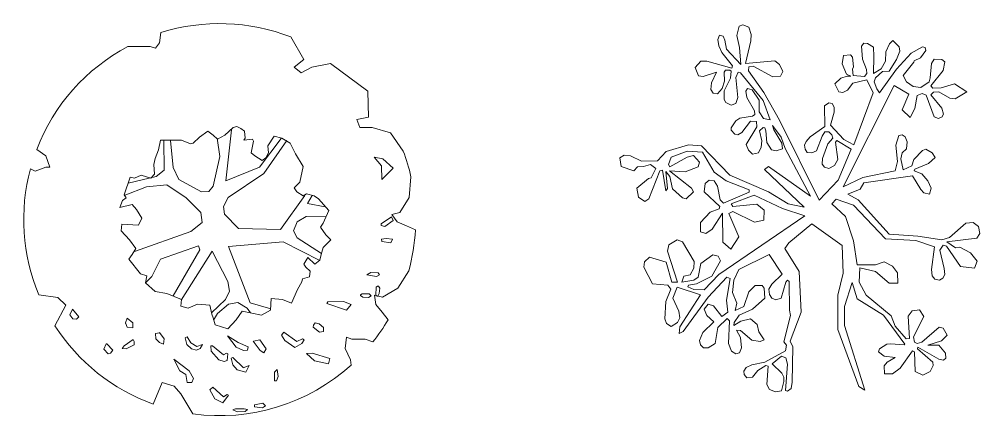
# Model space of a CAD drawing. Header units: millimetres. Extents: x -63086 to 144078, y -129912 to 13382.
# Drawn here: x 53164 to 55615, y -59189 to -58163 of the extents above; entities that cross this region are included whole.
import ezdxf

# ---------------------------------------------------------------- set-up
doc = ezdxf.new("R2010")
doc.units = ezdxf.units.MM
doc.layers.get('0').update_dxf_attribs({"lineweight": 0})
doc.layers.add('観葉植物', color=92, linetype='Continuous', lineweight=9)

# ---------------------------------------------------------------- blocks, each defined once
blk = doc.blocks.new('樹木平面（CAD素材.com）45ef98ab')
at = {"color": 0, "linetype": 'ByBlock', "lineweight": -2}
blk.add_lwpolyline([(377.6, 327.8), (379.6, 261.3), (349.5, 255.4), (357.9, 234.7), (388.7, 234.7), (435.4, 221), (468.5, 174.7, -0.034058), (487.9, 109.4), (483.5, 56.6), (459.6, 18.1), (439.2, 13.3), (452.8, -6), (476.7, -15.6), (499.3, -26.3, -0.052827), (482.7, -130.3), (454.2, -175), (415.2, -198), (394.9, -192.7), (398, -216.1), (414.6, -235.8), (429.6, -255.8, -0.034213), (390.7, -312), (371, -304.4), (337, -304.4), (323.3, -299.6), (319.9, -328.5), (333.5, -357.3), (335.5, -370.7, -0.221657), (-68.3, -495.3), (-99.3, -444), (-116.3, -424.7), (-147, -415.1), (-169.4, -470.4, -0.164793), (-420.4, -270.6), (-392.3, -217.8), (-412.8, -198.5), (-461.8, -191.6, -0.165207), (-483, 129.4), (-470.7, 124), (-443.5, 133.6), (-433.2, 133.6), (-443.5, 162.5), (-466.9, 179, -0.181164), (-234.3, 441.7), (-177.6, 441.7), (-164, 436.9), (-153.8, 451.3), (-150.2, 476.9, -0.170751), (181.5, 465.9), (214.3, 408), (190.4, 388.7), (207.5, 374.3), (234.7, 388.7), (282.4, 398.4), (377.6, 327.8)], format="xyb", dxfattribs=at)
for points in [[(-214.1, -73.7), (-230, -51.3), (-251.1, -28.9), (-249.4, -11.4), (-207, -13.9), (-198.2, 3.5), (-212.3, 25.9), (-222.9, 38.4), (-254.7, 30.9), (-247.6, 48.4), (-238.8, 55.9), (-244.1, 63.3), (-228.2, 108.2), (-217.6, 105.7), (-200, 113.2), (-175.3, 105.7), (-166.4, 115.7), (-168.2, 140.6), (-164.7, 155.5), (-155.9, 178), (-150.6, 202.9), (-97.6, 202.9), (-74.7, 192.9), (-67.6, 195.4), (-51.8, 210.4), (-30.6, 225.3), (-16.5, 215.3), (-5.9, 205.4), (13.5, 215.3), (34.7, 235.3), (43.5, 237.8), (54.1, 232.8), (62.9, 225.3), (64.7, 207.9), (61.2, 202.9), (84.1, 205.4), (85.9, 200.4), (80.6, 170.5), (89.4, 163), (108.8, 150.5), (117.6, 158), (124.7, 170.5), (122.9, 187.9), (138.8, 212.8), (158.2, 207.9), (179.4, 195.4), (193.5, 168), (212.9, 135.6), (204.1, 95.7), (190, 80.8), (197, 70.8), (212.9, 60.8), (221.7, 65.8), (241.1, 60.8), (251.7, 53.4), (278.2, 23.5), (264.1, -8.9), (257, -18.9), (271.1, -38.8), (283.5, -51.3), (264.1, -71.2), (258.8, -88.7), (255.2, -103.6), (242.9, -113.6), (225.2, -96.2), (214.7, -113.6), (219.9, -121.1), (230.5, -131), (228.8, -146), (211.1, -151), (209.4, -158.5), (198.8, -178.4), (182.9, -213.3), (160, -203.3), (131.7, -200.8), (130, -230.7), (107, -243.2), (57.6, -233.2), (41.8, -255.6), (20.6, -278.1), (-11.2, -268.1), (-16.5, -250.7), (-20, -240.7), (-25.3, -218.3), (-57, -215.8), (-80, -225.7), (-99.4, -220.8), (-97.6, -203.3), (-134.7, -188.4), (-164.7, -183.4), (-189.4, -161), (-185.8, -143.5), (-201.7, -138.5), (-231.7, -101.1), (-222.9, -88.7), (-214.1, -73.7)], [(156.8, 207.2), (101.7, 133.5), (15.7, 98.9), (30.4, 229.1)], [(-142.1, 202.8), (-141.5, 126.5), (-162.4, 109.7), (-233.6, 93.1)], [(-6.8, 208.1), (0.3, 161.2), (-16.6, 85.5), (-28.1, 71.8), (-46.8, 71.2), (-103.9, 102.1), (-118.8, 132.6), (-125.8, 201.5)], [(217.1, 61.2), (154.8, -25.5), (47.9, -22.7), (12.3, 13.9), (9.9, 33.8), (21.5, 56.8), (113, 117.8), (171.2, 202)], [(412.5, 137.4), (393.8, 159.2), (416.6, 155), (442.5, 131), (413.9, 102.4), (412.6, 137.6)], [(-243.5, 61.8), (-186.7, 83.5), (-134.6, 88.6), (-85.5, 55.7), (-48, 18), (-45.1, -7.6), (-73.8, -30), (-217.7, -81.1)], [(236.1, 61.3), (224.4, 41.5), (269, 33)], [(259.4, -86.1), (197.3, -46), (188.1, -28.6), (197.7, -6), (220.6, 7.8), (271.7, 8.6)], [(-189, -161.3), (-173, -144.6), (-150.6, -100.6), (-54.2, -66.8), (-50.5, -77), (-118.4, -194.7)], [(130.4, -227.3), (77.6, -212.4), (22.3, -68.3), (162.1, -56.7), (255.9, -104.6)], [(-98.3, -205.6), (-19.5, -80.5), (20.9, -157.7), (24.8, -182.3), (15.2, -203.6), (-21.3, -237.8)], [(-15.6, -256.1), (-5.3, -239.7), (22.3, -215.4), (46.1, -211.1), (70.1, -226), (79, -237.8)], [(-241.3, -266.1), (-241.4, -266)], [(85.8, -309.7), (103, -333.3), (113, -339.4), (119, -329.3), (102.7, -306.2), (86.2, -310)], [(9.5, -344.7), (17.2, -340.5), (21.2, -341.9), (19.5, -359.1), (11.6, -361.9), (-2.3, -357.2), (-21.9, -335.5), (-23, -321.8), (-18, -321.9), (9.4, -344.6)], [(60.3, -377.7), (74.8, -371.9), (67, -389.2), (44.8, -383.3), (33.4, -370.5), (29.5, -352.9), (33.2, -351.8), (60.4, -377.6)]]:
    blk.add_lwpolyline(points, dxfattribs=at)
for points in [[(421.1, -17.5), (411.6, -14.6), (411.9, -10.3), (438.3, 7), (442.6, -1.9)], [(413.7, -55.7), (436.8, -59.5), (441, -50.1), (424.4, -48.2), (413.1, -49.6)], [(404, -135.5), (408.1, -140.4), (399.7, -145), (375.5, -140.6), (385.8, -135.1)], [(403.3, -195.2), (407.3, -188.5), (408.6, -175), (404.9, -169.9), (402.4, -169.3), (399.4, -172.4), (398.6, -192.6), (401.4, -195.3)], [(363.4, -189.6), (359.1, -191.6), (359.1, -193.6), (365.5, -197.4), (379.7, -198.5), (386.3, -193.9), (381.6, -189.3)], [(323.8, -230.6), (335.1, -216.6), (315.6, -208.7), (276.2, -209.7), (273.4, -214.2)], [(-365.3, -253.9), (-374.6, -252.7), (-382.3, -243), (-375.3, -228.3), (-359.2, -247.7)], [(-235.8, -251.5), (-240.4, -263.5), (-236.2, -273.8), (-221.3, -275.5), (-221.7, -263.3)], [(243.9, -263.3), (253.9, -266), (265.1, -275), (265.1, -285.4), (254.7, -286.6), (238.9, -273.8), (239.1, -268.8)], [(-153.4, -313.2), (-143, -317.5), (-141.5, -304.2), (-153.6, -288.2), (-153.7, -288.4), (-163.5, -290.5), (-163.3, -304.1)], [(191.8, -325.8), (210, -316), (215.3, -306.6), (211.4, -304.3), (197.2, -310.5), (163.4, -287.2), (158, -294.3), (166.4, -308.2)], [(-289.6, -316.7), (-287.6, -316.3), (-272.5, -333.2), (-278.8, -340.8), (-284.4, -342), (-295.9, -330.4)], [(-238.6, -329.6), (-218.3, -319.3), (-218.6, -310.7), (-221, -305.9), (-243.9, -321.5), (-249.1, -328.4)], [(-43.8, -318.5), (-58.5, -323.4), (-73.7, -313.8), (-83.3, -298.5), (-88.3, -301.6), (-83.9, -318), (-72.3, -329.5), (-59.1, -333.1), (-49.7, -328.2)], [(72.9, -324.2), (47.3, -313.4), (20, -296.5), (41.7, -325.6), (61, -333.7), (71.2, -332.9)], [(221.4, -341), (236.3, -340.3), (280.8, -353.7), (277.9, -367.7), (241.8, -360.4)], [(-77.6, -385.3), (-117, -356), (-101.7, -385.6), (-86.4, -395), (-83.2, -415.6), (-70.7, -415), (-66.9, -405.2)], [(146.6, -382.5), (149.4, -399.9), (144.6, -411.4), (139.9, -411.4), (139.8, -389.3)], [(-17.9, -427.4), (9.8, -451.5), (18.9, -446), (22.1, -447.8), (8.1, -467.5), (-12.6, -457), (-25.5, -433.7)], [(62.8, -482.2), (71.3, -484.2), (64.8, -489.2), (45.1, -490.5), (33.3, -485.1), (40.3, -482.3)], [(89.1, -477.3), (108.9, -479.8), (116.7, -474.7), (109.7, -468.4), (89.2, -472.3)]]:
    blk.add_lwpolyline(points, close=True, dxfattribs=at)
blk = doc.blocks.new('樹木平面（CAD素材.com）9302a1aa')
at = {"color": 0, "linetype": 'ByBlock', "lineweight": -2}
for points in [[(146.1, -441.4), (130.7, -432.2), (77.5, -286.5), (77.5, -198.7), (90.6, -142.6), (88, -72.4), (10.7, -16.7), (-47.6, -65.3), (-58.3, -79.7), (-21.8, -138.4), (-16.2, -242.6), (-44.7, -316.3), (-37.7, -330.7), (-39.7, -420.6), (-42.2, -436.6), (-51.4, -443.7), (-56.5, -441.7), (-51.6, -374.9), (-55.5, -358.5), (-67, -354.5), (-90.8, -374), (-65.7, -397.6), (-61, -407.7), (-60.6, -419.4), (-67, -442.8), (-82.3, -445.2), (-97, -439.4), (-104.2, -426.5), (-100.3, -380.1), (-106.5, -378.4), (-127.4, -390.7), (-140.7, -408), (-155.3, -409.4), (-162.2, -401.2), (-163, -392.6), (-156.5, -383.7), (-142.2, -376.5), (-108.8, -369.5), (-56, -340.8), (-53.9, -326.5), (-60.8, -318.3), (-43.5, -250.9), (-46.1, -237.1), (-47.3, -164.3), (-50.9, -160.5), (-55.4, -165.5), (-67.5, -206.8), (-80.8, -210.7), (-91, -206.3), (-97.1, -197), (-98.6, -183.9), (-91.7, -170.8), (-65.1, -145.7), (-98, -95.2), (-175.1, -133.3), (-188.4, -161), (-191.3, -192.4), (-180.9, -219.5), (-185.2, -237.8), (-163.1, -228), (-150.2, -190.4), (-133.7, -174), (-115.9, -174.7), (-110.7, -181.1), (-109.4, -206.7), (-140.4, -234.4), (-174.7, -250.2), (-187.5, -268.5), (-188.1, -276.6), (-170.7, -265.2), (-146.1, -258.9), (-128.9, -273.7), (-124.1, -292.1), (-110.6, -312.7), (-120.9, -317.4), (-142.4, -313.9), (-171.3, -288.9), (-181.4, -288.5), (-171.6, -307), (-168.6, -333.1), (-174.1, -346), (-183.2, -348.9), (-194.3, -341.6), (-201.8, -322.6), (-199.4, -264.4), (-205, -258.6), (-228.9, -281.5), (-236.2, -322), (-253.4, -332.9), (-265.9, -332.9), (-273.5, -325.9), (-275.6, -314.2), (-267, -294.3), (-239.4, -266.8), (-256.9, -251), (-263.8, -234.9), (-253.6, -221.8), (-240.2, -226), (-218.8, -253.1), (-203.2, -242.6), (-207, -212), (-197.7, -156.3), (-206.5, -153.3), (-253.6, -203.8), (-317.7, -292), (-327.3, -296.8), (-326, -279.9), (-273.5, -198.5), (-332.7, -178.2), (-344.2, -206.5), (-328.2, -239.9), (-326.2, -256.6), (-332.1, -269), (-348.1, -278.7), (-359.7, -271.1), (-364.3, -259.2), (-361.5, -214.8), (-349.2, -183.7), (-357, -173.4), (-395.4, -170.1), (-417.9, -127.8), (-416.3, -113.9), (-403.3, -101.8), (-360.8, -114.7), (-346.5, -165.7), (-331.6, -165.9), (-357.4, -86.4), (-354, -70.4), (-333, -57.6), (-319.3, -63.3), (-289.6, -112.7), (-290.1, -130), (-299.9, -146.9), (-315.9, -150.1), (-321.1, -165.6), (-290.1, -161.1), (-278.9, -153.1), (-272.2, -118.6), (-242.1, -95.7), (-228.6, -99.9), (-222.2, -111.3), (-244.4, -150.3), (-283.9, -169.8), (-303.8, -173.2), (-305.6, -177.5), (-290.5, -184.1), (-263.8, -185.7), (-226.1, -146.5), (-7.3, 3.4), (-63.8, 21.8), (-136.1, 56), (-195.4, 33.8), (-190.6, 26.9), (-129.3, 33.4), (-110.8, 17.7), (-111.5, -8), (-135.1, -12.8), (-190.6, 14.6), (-201.2, 9.1), (-175.5, -49.8), (-195.7, -81.4), (-215.9, -63.5), (-217.3, 9.8), (-243.7, -30.3), (-259.8, -41.6), (-273.7, -37.1), (-273, -13.5), (-248.7, 13.1), (-225.7, 20.9), (-224, 26.8), (-263.8, 64.6), (-261.6, 85.6), (-251, 94.7), (-238.6, 92.9), (-229.7, 78.7), (-223.4, 43.9), (-214.9, 35.7), (-149.4, 63.7), (-149.1, 69.9), (-208, 92.9), (-238, 114.5), (-268.6, 165.5), (-307, 168.2), (-348.2, 152.8), (-354.7, 134.3), (-351.9, 128.5), (-307, 152.8), (-290.9, 157.6), (-275.5, 140.1), (-279.3, 128.1), (-312.2, 115.5), (-352.6, 118.4), (-295.9, 73.9), (-291.3, 64.4), (-310.2, 46.5), (-319.6, 49.3), (-345, 72.6), (-351.1, 103.4), (-361.4, 116.7), (-357.8, 73.3), (-361.6, 67.3), (-370.5, 120.1), (-376.7, 118.3), (-404.8, 46.3), (-415.5, 39.7), (-431.8, 50.9), (-435.4, 73.5), (-405.7, 98.4), (-398.8, 100.1), (-386.9, 123.8), (-400.6, 134.2), (-418.9, 129.1), (-434, 128.7), (-443.5, 118), (-476.1, 128.9), (-479.5, 151.5), (-468.1, 157.7), (-451.8, 156), (-423.6, 142.6), (-383.4, 143.2), (-361.2, 167.4), (-303.5, 184.2), (-270.9, 181.8), (-198.1, 107.2), (-99.5, 64.5), (-49.5, 33.7), (-8.6, 25.2), (-110.4, 121.6), (-100.2, 129.2), (7, 53.3), (-57.5, 175), (-67.2, 204.3), (-89.4, 233.8), (-86.5, 222.7), (-65.4, 188.7), (-64.2, 174.3), (-80.6, 169), (-92.1, 171.4), (-104.4, 190.2), (-106.3, 220.5), (-109.3, 228.1), (-113.8, 228.9), (-122.4, 219.9), (-116.6, 194.5), (-118.9, 178.1), (-125.4, 164), (-140.4, 161), (-150.9, 170.7), (-156.5, 185.4), (-129.8, 230.6), (-130.8, 244.3), (-145.8, 244.7), (-168.1, 216.1), (-178.2, 210.3), (-185.7, 211.6), (-194.7, 222), (-195.4, 227.8), (-183.5, 245.4), (-173.2, 252.4), (-140.5, 257.1), (-134.4, 261.9), (-135.2, 270.7), (-154.7, 304.8), (-157.8, 321.1), (-153, 328.1), (-141.1, 324.6), (-124, 298.2), (-123.6, 268.5), (-112.4, 251.7), (-95.8, 248.2), (-113.4, 297.3), (-171.4, 368.2), (-177.6, 369.6), (-183.1, 356.1), (-178, 305.2), (-183.5, 290.1), (-194.9, 285.4), (-208.7, 292.2), (-213.1, 300.2), (-212.5, 322.1), (-196.6, 354), (-195.1, 372.3), (-198.5, 374.8), (-209.9, 374.4), (-213.2, 369.4), (-212, 346.6), (-217.7, 327.7), (-230.2, 314.8), (-241.1, 316.3), (-246.7, 325.1), (-245.1, 342.4), (-232.1, 369.3), (-266.6, 358.9), (-278.8, 360.5), (-286.5, 381.3), (-272.7, 397.9), (-257.4, 397.4), (-193.7, 380.2), (-191.6, 385.7), (-218.5, 419.8), (-226.4, 437.1), (-229.2, 453.3), (-225, 464.3), (-215.5, 461.7), (-211.6, 451.2), (-207, 428.1), (-170.6, 389.3), (-173.5, 432.7), (-180.7, 463.4), (-174.7, 486.7), (-165, 490.1), (-150.2, 484.9), (-143.8, 465.5), (-144.7, 449.6), (-158.3, 391.4), (-83.8, 399), (-71.6, 389), (-63.5, 371.1), (-69.1, 359.6), (-88.4, 357.7), (-139.3, 385.1), (-149.7, 383.5), (-150.4, 372.9), (-111.3, 317.8), (-71.9, 246.9), (29.1, 43.4), (77.8, 94.1), (110.7, 173.2), (74.4, 195.8), (70.9, 191), (77.5, 147.2), (68.7, 131.7), (54.3, 124.3), (43.2, 127.1), (37.3, 134.8), (37.7, 149.2), (51.3, 187.1), (64.6, 201.1), (61.8, 209.6), (53.9, 217.5), (43.8, 217.5), (37, 206.5), (22.7, 168.8), (10.6, 163.7), (-0.9, 164.7), (-6.5, 173.2), (-8, 183.3), (-3.9, 193), (6.7, 204.4), (43.6, 231), (43.2, 283.9), (54, 291.6), (62.5, 289.5), (67.7, 280.4), (67.7, 267.9), (58.2, 234.8), (92.2, 198.4), (118.2, 184.7), (167.3, 316.8), (151.4, 350.3), (115.3, 341.7), (101.5, 323.8), (89.9, 317.7), (80, 319.2), (69.8, 340.1), (84.4, 354.5), (101.2, 359.8), (109.9, 359.1), (99.5, 365), (88.1, 391.1), (91.7, 411.9), (109.2, 413.8), (114.9, 407.8), (117.2, 383.6), (114.6, 377.5), (116.1, 361.5), (145.3, 358.9), (151.3, 366.7), (149.9, 376.9), (140.2, 402.8), (137.3, 436.3), (143.1, 443.4), (152.9, 443), (168.2, 433.9), (169.2, 410), (167.7, 366.6), (187.8, 378.3), (198.3, 397.5), (199.4, 421.7), (209, 442.1), (217.7, 450.5), (233.5, 434.3), (234.9, 423.2), (227.1, 401.9), (207.8, 372.6), (191, 371.3), (173.3, 355.6), (170.1, 345), (176.3, 327.2), (183, 317.1), (226.7, 377.7), (264.5, 418.4), (292.7, 434.1), (299.8, 432.7), (301.8, 425.2), (288.1, 405.9), (271.7, 398.9), (270.7, 395.5), (243.9, 361.6), (251.9, 345.4), (269.7, 333.4), (288.9, 330.8), (309.9, 345.3), (312.9, 355.5), (315.7, 391.7), (322.7, 403), (342.2, 402.4), (350.1, 395.7), (345.8, 373.6), (314.4, 335.1), (319.8, 329.3), (340.8, 329.7), (375, 340.3), (405.9, 319.7), (376.7, 301.6), (363, 303.6), (334.6, 319.4), (321.2, 319), (314.4, 311.5), (342.8, 277.6), (346.9, 262.7)], [(347.1, 263.4), (343.5, 255.7), (333.7, 251.4), (322.7, 255.5), (302.6, 311), (292.1, 315.1), (279.3, 310.3), (273.8, 277.2), (261.7, 253.9), (241.6, 274), (258.1, 313.9), (220.8, 335.6), (90.6, 77.2), (141.1, 101), (223.5, 118.1), (229.3, 141.6), (225.4, 183.7), (232.5, 207.9), (241, 210.3), (249.3, 204.8), (253.8, 191.9), (252.7, 173.8), (241.2, 163.8), (238.2, 148.9), (243.6, 121), (266, 130.6), (271.2, 146.6), (292.8, 170), (301.2, 173.1), (317.8, 164.4), (325.1, 151.8), (308.2, 136.7), (273.2, 122.7), (272.1, 118.3), (291.3, 110.2), (306.5, 92.4), (315.1, 74.3), (311.3, 58.6), (296.8, 61.8), (289, 70.1), (268, 105.6), (143.3, 87.5), (134.3, 71.1), (102.3, 58.3), (128.8, 44), (207.8, -43.7), (281.1, -48.9), (342.6, -58), (362.2, -51.6), (403.5, -15.2), (422.5, -13.7), (435.8, -24.2), (439.3, -41.6), (431.8, -53.5), (355.5, -63.1), (377, -78.1), (388.6, -76.9), (415.4, -91.2), (432.3, -112.4), (425.9, -130.5), (389.9, -125.9), (354.3, -73.7), (345.9, -71.1), (337.1, -83.8), (348.8, -130.7), (350, -146.3), (345.2, -155.8), (336.2, -160.7), (324.9, -158.5), (317.8, -150), (315.8, -133.1), (324, -76), (275.7, -59.4), (199.1, -55.7), (117.4, 30.7), (72.8, 45.7), (61.7, 34.1), (96.5, 2), (117.2, -60.2), (126.2, -121.7), (173.3, -121.4), (194.9, -113.9), (216.8, -125.2), (229.5, -141.6), (230.5, -168.7), (207.9, -168.7), (173.3, -138.5), (132.9, -129.6), (131.7, -166.2), (149.8, -198.9), (212.9, -251.8), (223.2, -278), (251.1, -310.2), (260, -309.6), (256.8, -252.2), (267.1, -238.5), (285.1, -236), (296.1, -253.1), (270.3, -305.2), (273, -318.7), (279.9, -322.1), (291.3, -318.5), (335.6, -280.5), (345.9, -283.5), (356.2, -300.6), (341.8, -315.3), (306.6, -326.7), (334.7, -326.7), (351.8, -346.6), (353, -359.6), (347, -364.6), (334.5, -362.3), (280.9, -331.9), (280.4, -335.7), (319.1, -370.1), (320.6, -378.6), (312.6, -393.7), (293.8, -402.6), (274.4, -393.6), (272.9, -343.9), (267.8, -340.7), (235.9, -385.3), (216.2, -399.6), (196.1, -399.5), (195.7, -379.2), (202.8, -369.5), (223.2, -358.2), (195, -354.8), (180.6, -343.5), (183.2, -335.6), (202.2, -323.8), (212.5, -322.7), (246.3, -325.8), (248.2, -323.8), (194, -249.8), (126.8, -208), (114, -166.9), (94.4, -227.9), (93.9, -276.3), (146.3, -441.3)]]:
    blk.add_lwpolyline(points, dxfattribs=at)

msp = doc.modelspace()

# ---------------------------------------------------------------- block references
at = {"layer": '観葉植物', "ltscale": 10}
for name, p in [('樹木平面（CAD素材.com）45ef98ab', (53675.6438, -58673.7633)), ('樹木平面（CAD素材.com）9302a1aa', (55175.6438, -58667.4028))]:
    msp.add_blockref(name, p, dxfattribs=at)

doc.saveas('drawing.dxf')
